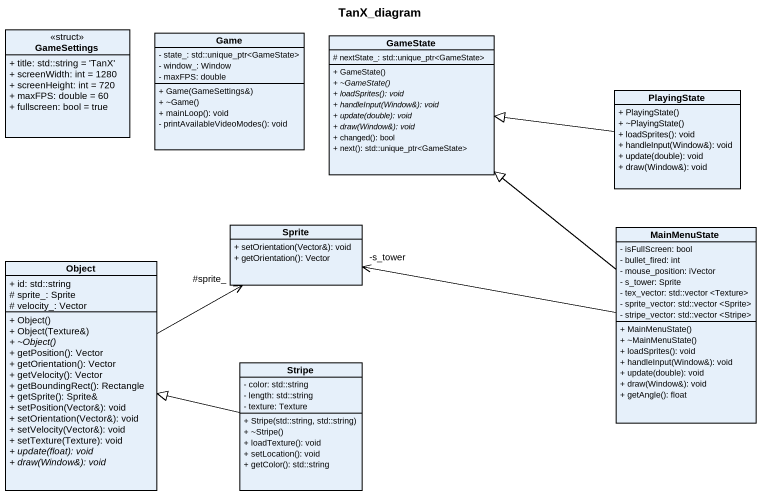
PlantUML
@startuml
title TanX_diagram
hide circle
hide empty members
skinparam classAttributeIconSize 0
class GameSettings <<struct>> {
  + title: std::string = 'TanX'
  + screenWidth: int = 1280
  + screenHeight: int = 720
  + maxFPS: double = 60
  + fullscreen: bool = true
}
class Game {
  - state_: std::unique_ptr<GameState>
  - window_: Window
  - maxFPS: double
  + Game(GameSettings&)
  + ~Game()
  + mainLoop(): void
  - printAvailableVideoModes(): void
}
class GameState {
  # nextState_: std::unique_ptr<GameState>
  + GameState()
  {abstract} + ~GameState()
  {abstract} + loadSprites(): void
  {abstract} + handleInput(Window&): void
  {abstract} + update(double): void
  {abstract} + draw(Window&): void
  + changed(): bool
  + next(): std::unique_ptr<GameState>
}
class PlayingState {
  + PlayingState()
  + ~PlayingState()
  + loadSprites(): void
  + handleInput(Window&): void
  + update(double): void
  + draw(Window&): void
}
class Sprite {
  + setOrientation(Vector&): void
  + getOrientation(): Vector
}
class MainMenuState {
  - isFullScreen: bool
  - bullet_fired: int
  - mouse_position: iVector
  - s_tower: Sprite
  - tex_vector: std::vector <Texture>
  - sprite_vector: std::vector <Sprite>
  - stripe_vector: std::vector <Stripe>
  + MainMenuState()
  + ~MainMenuState()
  + loadSprites(): void
  + handleInput(Window&): void
  + update(double): void
  + draw(Window&): void
  + getAngle(): float
}
class "Object" as Object_ {
  + id: std::string
  # sprite_: Sprite
  # velocity_: Vector
  + Object()
  + Object(Texture&)
  {abstract} + ~Object()
  + getPosition(): Vector
  + getOrientation(): Vector
  + getVelocity(): Vector
  + getBoundingRect(): Rectangle
  + getSprite(): Sprite&
  + setPosition(Vector&): void
  + setOrientation(Vector&): void
  + setVelocity(Vector&): void
  + setTexture(Texture): void
  {abstract} + update(float): void
  {abstract} + draw(Window&): void
}
class Stripe {
  - color: std::string
  - length: std::string
  - texture: Texture
  + Stripe(std::string, std::string)
  + ~Stripe()
  + loadTexture(): void
  + setLocation(): void
  + getColor(): std::string
}
PlayingState -left-|> GameState
MainMenuState -up-|> GameState
MainMenuState -left-> "-s_tower" Sprite
Object_ -right-> "#sprite_" Sprite
Stripe -left-|> Object_
@enduml
